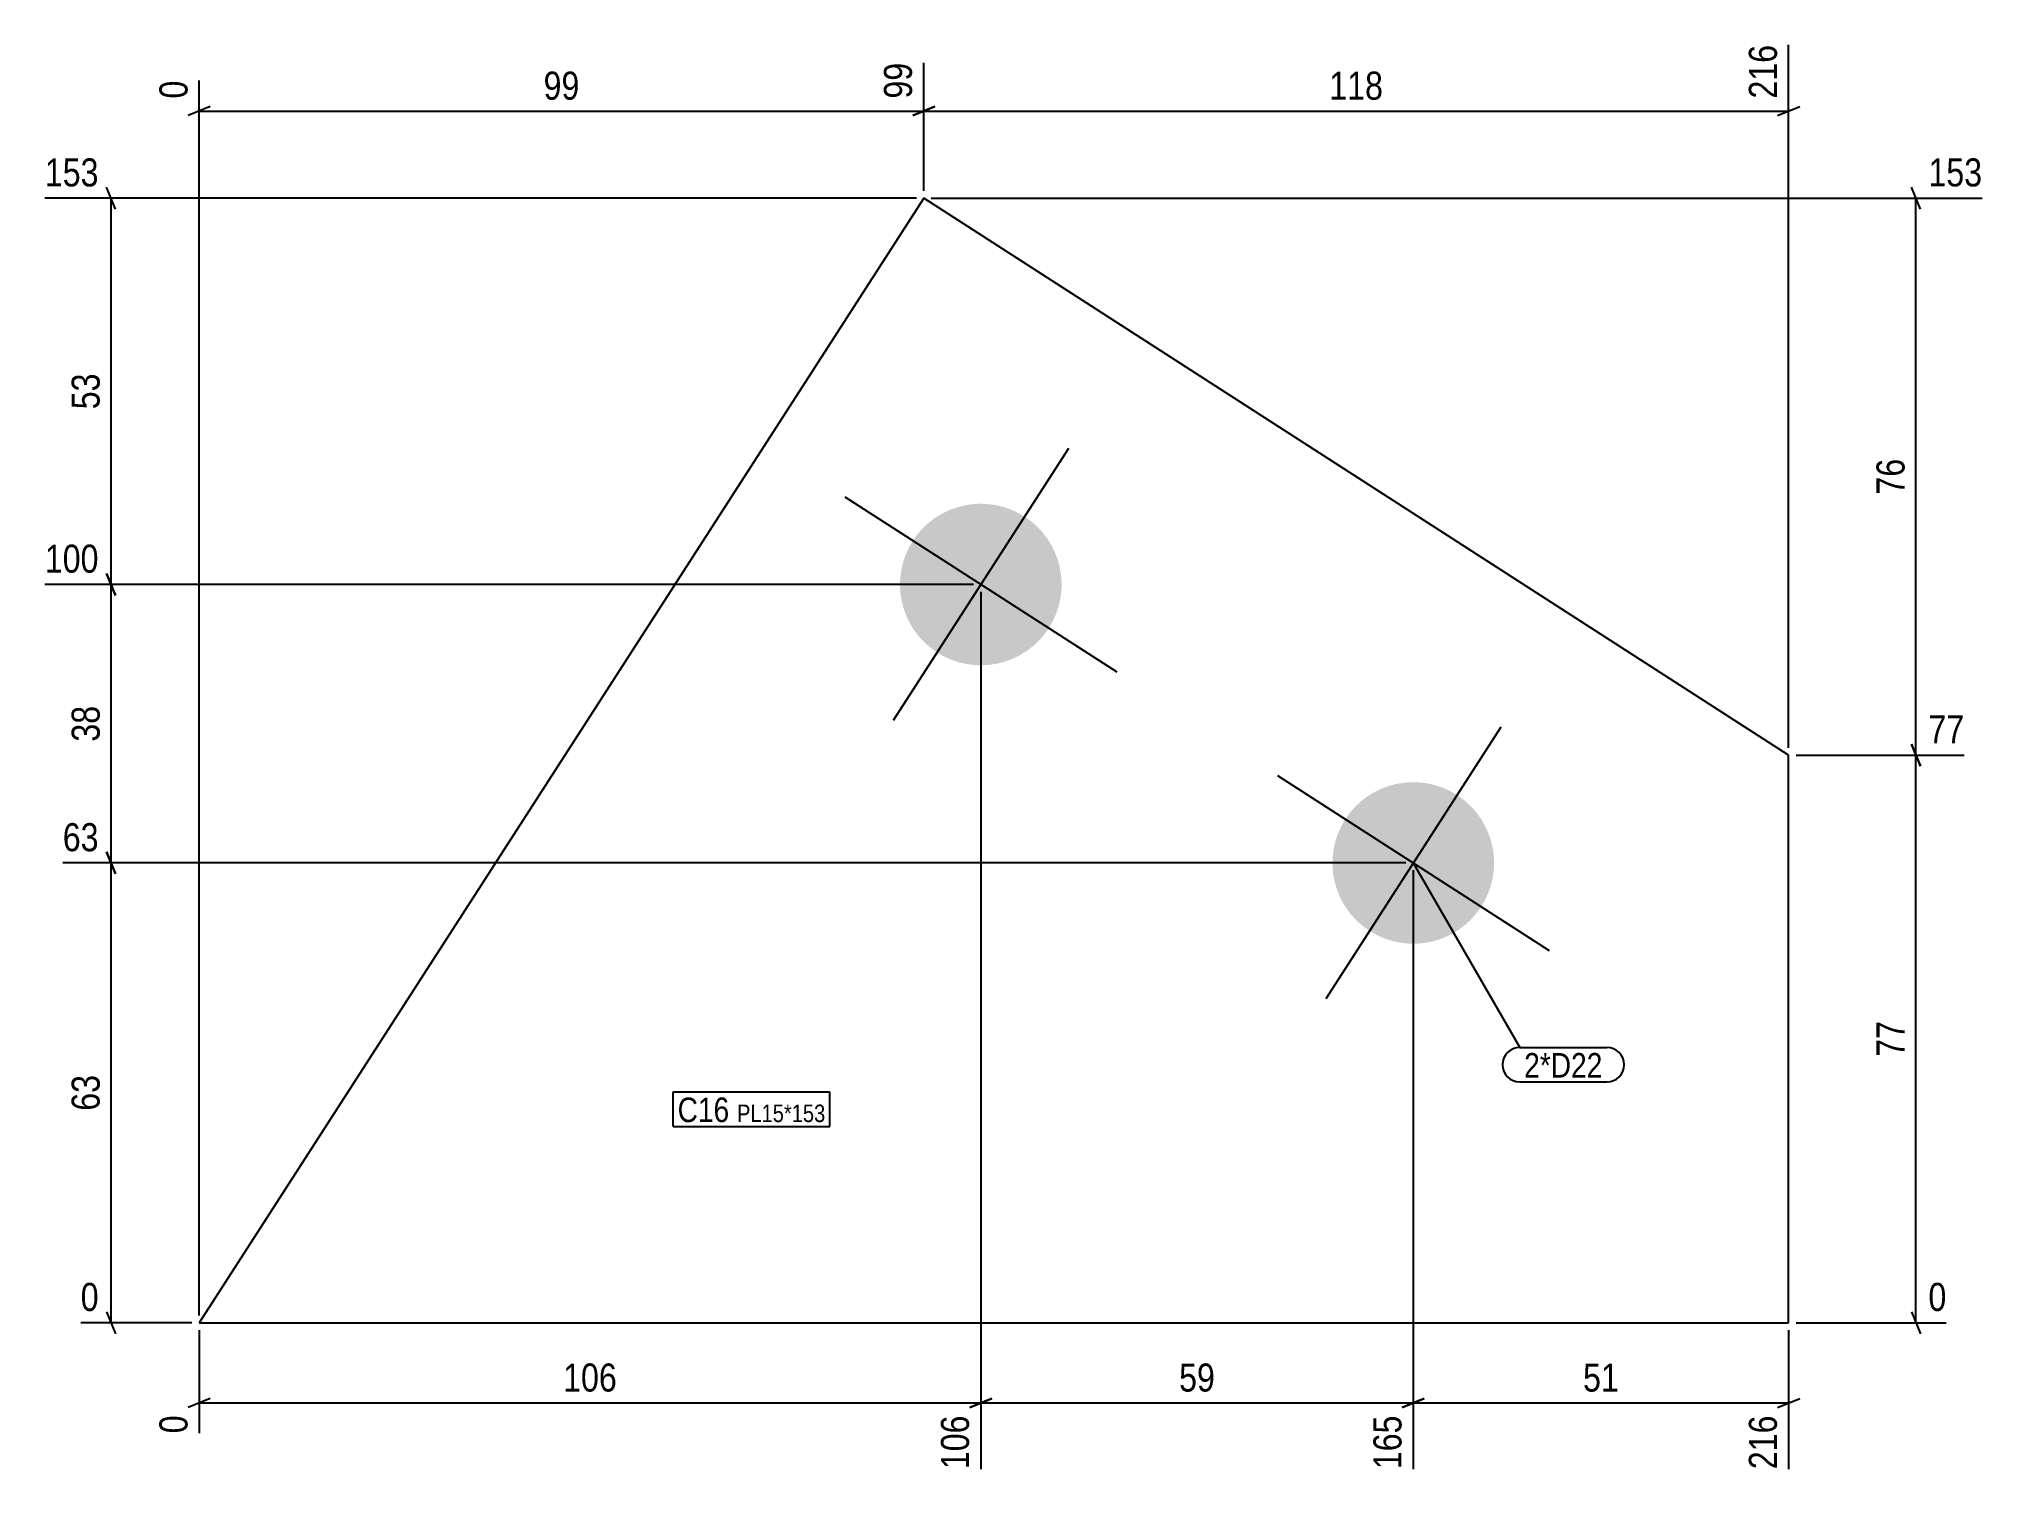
# Model space of a CAD drawing. Header units: millimetres. Extents: x 2 to 267, y 2 to 198.
import ezdxf

# ---------------------------------------------------------------- set-up
doc = ezdxf.new("R2010")
doc.units = ezdxf.units.MM
for name, color, linetype in [('MÅLSÆTNING', 7, 'Continuous'), ('STÅL', 7, 'Continuous'), ('TEKST', 7, 'Continuous')]:
    doc.layers.add(name, color=color, linetype=linetype)
doc.styles.add('Arial Narrow', font='ARIALN.TTF', dxfattribs={"height": 0.2})

msp = doc.modelspace()

# ---------------------------------------------------------------- hatches: boundary and pattern name
at = {"layer": 'STÅL', "linetype": 'Continuous'}
for points in [[(139.61, 117.46, -1), (121.12, 129.37, -1)], [(198.46, 79.56, -1), (179.97, 91.47, -1)]]:
    msp.add_hatch(color=3, dxfattribs=at).paths.add_polyline_path(points)

# ---------------------------------------------------------------- linework, layer by layer
at = {"layer": 'MÅLSÆTNING', "color": 7, "linetype": 'Continuous'}
for p, q in [((240.3, 101.19), (240.3, 196.87)), ((122.6, 177), (122.6, 194.43)), ((122.6, 177), (122.6, 194.43)), ((24.01, 23.93), (24.01, 192)), ((25.51, 188.46), (22.51, 187.26)), ((124.1, 188.46), (121.1, 187.26)), ((121.1, 187.26), (124.1, 188.46)), ((238.8, 187.26), (241.8, 188.46)), ((24.01, 187.86), (122.6, 187.86)), ((122.6, 187.86), (240.3, 187.86)), ((121.6, 176), (3, 176)), ((12.61, 174.5), (11.41, 177.5)), ((12.01, 123.42), (12.01, 176)), ((123.6, 176), (266.63, 176)), ((258.22, 174.5), (257.02, 177.5)), ((257.62, 100.19), (257.62, 176)), ((11.41, 124.92), (12.61, 121.92)), ((12.61, 121.92), (11.41, 124.92)), ((129.36, 123.42), (3, 123.42)), ((129.36, 123.42), (3, 123.42)), ((12.01, 85.51), (12.01, 123.42)), ((130.36, 122.42), (130.36, 3)), ((257.02, 101.69), (258.22, 98.69)), ((258.22, 98.69), (257.02, 101.69)), ((241.3, 100.19), (264.19, 100.19)), ((241.3, 100.19), (264.19, 100.19)), ((257.62, 22.93), (257.62, 100.19)), ((188.21, 85.51), (5.44, 85.51)), ((188.21, 85.51), (5.44, 85.51)), ((11.41, 87.01), (12.61, 84.01)), ((12.61, 84.01), (11.41, 87.01)), ((12.01, 22.93), (12.01, 85.51)), ((189.21, 84.51), (189.21, 3)), ((189.21, 84.51), (189.21, 3)), ((11.41, 24.43), (12.61, 21.43)), ((257.02, 24.43), (258.22, 21.43)), ((23.01, 22.93), (7.88, 22.93)), ((24.01, 21.93), (24.01, 7.88)), ((240.3, 21.93), (240.3, 3)), ((241.3, 22.93), (261.75, 22.93)), ((25.51, 12.61), (22.51, 11.41)), ((24.01, 12.01), (130.36, 12.01)), ((128.86, 11.41), (131.86, 12.61)), ((190.71, 12.61), (187.71, 11.41)), ((187.71, 11.41), (190.71, 12.61)), ((189.21, 12.01), (240.3, 12.01)), ((238.8, 11.41), (241.8, 12.61))]:
    msp.add_line(p, q, dxfattribs=at)
at = {"layer": 'STÅL', "color": 2, "linetype": 'Continuous'}
for p, q in [((122.6, 176), (24.01, 22.93)), ((240.3, 100.19), (122.6, 176)), ((240.3, 22.93), (240.3, 100.19)), ((24.01, 22.93), (240.3, 22.93))]:
    msp.add_line(p, q, dxfattribs=at)
at = {"layer": 'STÅL', "color": 3, "linetype": 'Continuous'}
for p, q in [((142.28, 141.91), (118.45, 104.92)), ((111.87, 135.33), (148.86, 111.51)), ((201.13, 104.01), (177.3, 67.02)), ((170.72, 97.43), (207.71, 73.6))]:
    msp.add_line(p, q, dxfattribs=at)

# ---------------------------------------------------------------- wipeouts: each hides what was drawn before it
at = {"color": 0}
msp.add_wipeout([(214.97, 56.3), (214.97, 59.8), (204.31, 59.8), (204.31, 56.3)], dxfattribs=at).dxf.layer = 'TEKST'

# ---------------------------------------------------------------- next in the draw order: wipeouts: each hides what was drawn before it
at = {"color": 0, "linetype": 'Continuous'}
for points in [[(239.5, 197.67), (233.9, 197.67), (233.9, 188.76), (239.5, 188.76)], [(121.8, 195.23), (116.2, 195.23), (116.2, 188.76), (121.8, 188.76)], [(23.21, 192.8), (17.61, 192.8), (17.61, 188.76), (23.21, 188.76)], [(11.11, 176.8), (11.11, 182.4), (2.2, 182.4), (2.2, 176.8)], [(267.43, 176.8), (267.43, 182.4), (258.52, 182.4), (258.52, 176.8)], [(11.11, 124.22), (11.11, 129.82), (2.2, 129.82), (2.2, 124.22)], [(264.99, 100.99), (264.99, 106.59), (258.52, 106.59), (258.52, 100.99)], [(11.11, 86.31), (11.11, 91.91), (4.64, 91.91), (4.64, 86.31)], [(11.11, 23.73), (11.11, 29.33), (7.07, 29.33), (7.07, 23.73)], [(262.55, 23.73), (262.55, 29.33), (258.52, 29.33), (258.52, 23.73)], [(23.21, 11.11), (17.61, 11.11), (17.61, 7.07), (23.21, 7.07)], [(129.56, 11.11), (123.96, 11.11), (123.96, 2.2), (129.56, 2.2)], [(239.5, 11.11), (233.9, 11.11), (233.9, 2.2), (239.5, 2.2)]]:
    msp.add_wipeout(points, dxfattribs=at).dxf.layer = 'MÅLSÆTNING'
at = {"color": 0}
for points, layer in [([(76.54, 188.61), (76.54, 194.21), (70.07, 194.21), (70.07, 188.61)], 'MÅLSÆTNING'), ([(185.9, 188.61), (185.9, 194.21), (176.99, 194.21), (176.99, 188.61)], 'MÅLSÆTNING'), ([(11.26, 152.95), (5.66, 152.95), (5.66, 146.47), (11.26, 146.47)], 'MÅLSÆTNING'), ([(256.87, 141.33), (251.27, 141.33), (251.27, 134.86), (256.87, 134.86)], 'MÅLSÆTNING'), ([(11.26, 107.7), (5.66, 107.7), (5.66, 101.23), (11.26, 101.23)], 'MÅLSÆTNING'), ([(256.87, 64.8), (251.27, 64.8), (251.27, 58.33), (256.87, 58.33)], 'MÅLSÆTNING'), ([(11.26, 57.46), (5.66, 57.46), (5.66, 50.99), (11.26, 50.99)], 'MÅLSÆTNING'), ([(81.64, 12.76), (81.64, 18.36), (72.73, 18.36), (72.73, 12.76)], 'MÅLSÆTNING'), ([(217.99, 12.76), (217.99, 18.36), (211.52, 18.36), (211.52, 12.76)], 'MÅLSÆTNING'), ([(214.97, 56.3), (214.97, 59.8), (204.31, 59.8), (204.31, 56.3)], 'TEKST'), ([(96.14, 50.24), (96.14, 53.74), (89.11, 53.74), (89.11, 50.24)], 'TEKST')]:
    msp.add_wipeout(points, dxfattribs=at).dxf.layer = layer

# ---------------------------------------------------------------- next in the draw order: linework, layer by layer
at = {"layer": 'MÅLSÆTNING', "color": 7, "linetype": 'Continuous'}
for p, q in [((130.36, 122.42), (130.36, 3)), ((131.86, 12.61), (128.86, 11.41)), ((130.36, 12.01), (189.21, 12.01))]:
    msp.add_line(p, q, dxfattribs=at)
at = {"layer": 'TEKST', "color": 7, "linetype": 'Continuous'}
for p, q in [((189.21, 85.51), (203.71, 60.4)), ((203.71, 60.4), (215.57, 60.4)), ((203.71, 55.7), (215.57, 55.7))]:
    msp.add_line(p, q, dxfattribs=at)
for centre, start, end in [((203.71, 58.05), 90, 270), ((215.57, 58.05), 270, 90)]:
    msp.add_arc(centre, 2.35, start, end, dxfattribs=at)

# ---------------------------------------------------------------- next in the draw order: texts
at = {"layer": 'MÅLSÆTNING', "color": 3, "linetype": 'Continuous', "style": 'Arial Narrow'}
for s, height, p in [('216', 3.818, (238.7, 189.56)), ('99', 3.818, (121, 189.56)), ('0', 3.82, (22.41, 189.56)), ('0', 3.82, (22.41, 7.88)), ('106', 3.818, (128.76, 3)), ('216', 3.818, (238.7, 3))]:
    msp.add_text(s, height=height, rotation=90.0002, dxfattribs=at).set_placement(p)
at = {"layer": 'MÅLSÆTNING', "color": 3, "style": 'Arial Narrow'}
for s, p in [('99', (70.87, 189.41)), ('118', (177.79, 189.41)), ('106', (73.53, 13.56)), ('51', (212.32, 13.56))]:
    msp.add_text(s, height=3.818, dxfattribs=at).set_placement(p)
at = {"layer": 'MÅLSÆTNING', "color": 3, "linetype": 'Continuous', "style": 'Arial Narrow'}
for s, height, p in [('153', 3.818, (3, 177.6)), ('153', 3.818, (259.32, 177.6)), ('100', 3.818, (3, 125.02)), ('77', 3.818, (259.32, 101.79)), ('63', 3.818, (5.44, 87.11)), ('0', 3.82, (7.88, 24.53)), ('0', 3.82, (259.32, 24.53))]:
    msp.add_text(s, height=height, dxfattribs=at).set_placement(p)
at = {"layer": 'MÅLSÆTNING', "color": 3, "style": 'Arial Narrow'}
for s, p in [('53', (10.46, 147.27)), ('76', (256.07, 135.66)), ('38', (10.46, 102.03)), ('77', (256.07, 59.13)), ('63', (10.46, 51.79))]:
    msp.add_text(s, height=3.818, rotation=90.0002, dxfattribs=at).set_placement(p)
at = {"layer": 'TEKST', "color": 3, "style": 'Arial Narrow'}
msp.add_text('2*D22', height=3.34, dxfattribs=at).set_placement((204.31, 56.3))

# ---------------------------------------------------------------- next in the draw order: wipeouts: each hides what was drawn before it
at = {"color": 0}
msp.add_wipeout([(96.14, 50.24), (96.14, 53.74), (89.11, 53.74), (89.11, 50.24)], dxfattribs=at).dxf.layer = 'TEKST'

# ---------------------------------------------------------------- next in the draw order: linework, layer by layer
at = {"layer": 'TEKST', "color": 7, "linetype": 'Continuous'}
for p, q in [((88.51, 54.34), (109.82, 54.34)), ((88.51, 49.64), (88.51, 54.34))]:
    msp.add_line(p, q, dxfattribs=at)

# ---------------------------------------------------------------- next in the draw order: wipeouts: each hides what was drawn before it
at = {"color": 0}
for points, layer in [([(163.03, 12.76), (163.03, 18.36), (156.55, 18.36), (156.55, 12.76)], 'MÅLSÆTNING'), ([(109.22, 50.24), (109.22, 52.74), (97.19, 52.74), (97.19, 50.24)], 'TEKST')]:
    msp.add_wipeout(points, dxfattribs=at).dxf.layer = layer
at = {"color": 0, "linetype": 'Continuous'}
msp.add_wipeout([(188.41, 11.11), (182.81, 11.11), (182.81, 2.2), (188.41, 2.2)], dxfattribs=at).dxf.layer = 'MÅLSÆTNING'

# ---------------------------------------------------------------- next in the draw order: texts
at = {"layer": 'MÅLSÆTNING', "color": 3, "style": 'Arial Narrow'}
msp.add_text('59', height=3.818, dxfattribs=at).set_placement((157.35, 13.56))
at = {"layer": 'MÅLSÆTNING', "color": 3, "linetype": 'Continuous', "style": 'Arial Narrow'}
msp.add_text('165', height=3.818, rotation=90.0002, dxfattribs=at).set_placement((187.61, 3))

# ---------------------------------------------------------------- next in the draw order: wipeouts: each hides what was drawn before it
at = {"color": 0}
msp.add_wipeout([(109.22, 50.24), (109.22, 52.74), (97.19, 52.74), (97.19, 50.24)], dxfattribs=at).dxf.layer = 'TEKST'

# ---------------------------------------------------------------- next in the draw order: linework, layer by layer
at = {"layer": 'TEKST', "color": 7, "linetype": 'Continuous'}
for p, q in [((109.82, 49.64), (109.82, 54.34)), ((88.51, 49.64), (109.82, 49.64))]:
    msp.add_line(p, q, dxfattribs=at)

# ---------------------------------------------------------------- next in the draw order: texts
at = {"layer": 'TEKST', "color": 3, "style": 'Arial Narrow'}
for s, height, p in [('C16', 3.34, (89.11, 50.24)), ('PL15*153', 2.386, (97.19, 50.24))]:
    msp.add_text(s, height=height, dxfattribs=at).set_placement(p)

doc.saveas('drawing.dxf')
